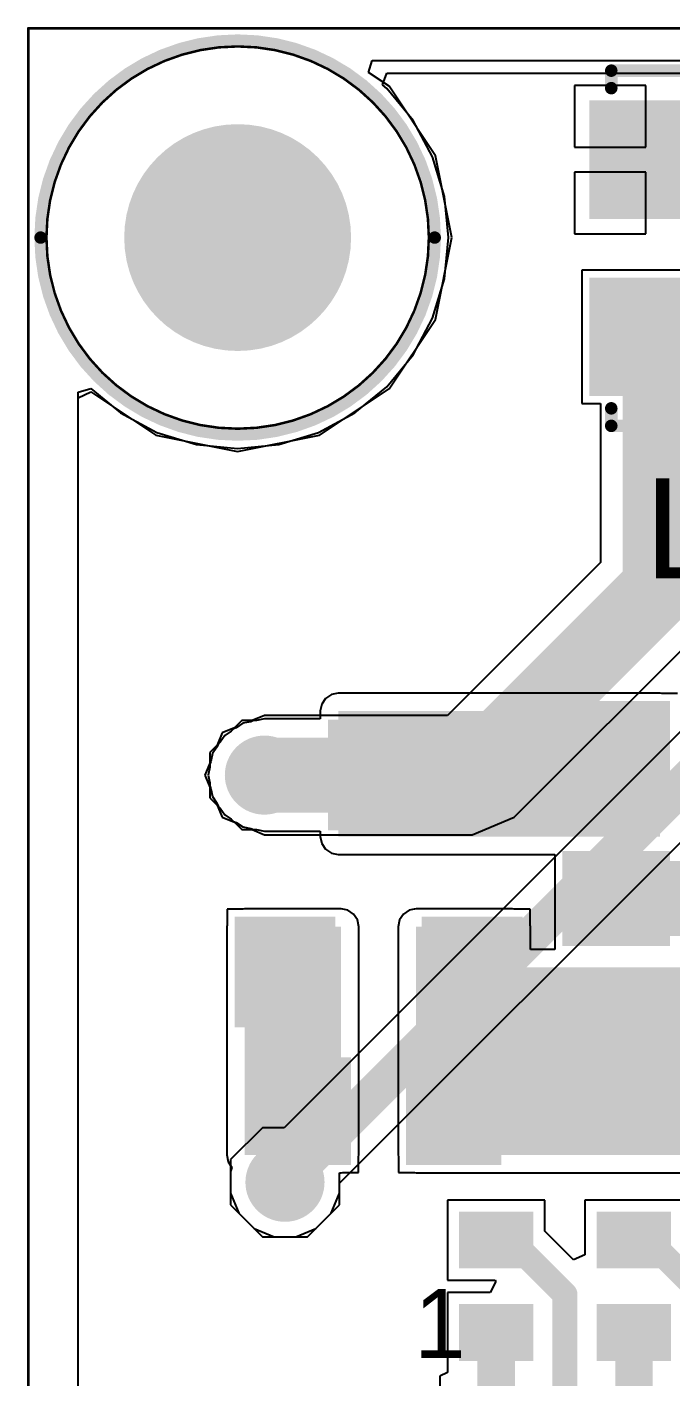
# Model space of a CAD drawing. Header units: millimetres. Extents: x 50 to 166, y 45 to 123.
# Drawn here: x 92.95 to 99.49, y 75.41 to 89.11 of the extents above; entities that cross this region are included whole.
import ezdxf

# ---------------------------------------------------------------- set-up
doc = ezdxf.new("R2010")
doc.units = ezdxf.units.MM
for name, color, linetype in [('BottomLayer', 5, 'Continuous'), ('BottomPaste', 16, 'Continuous'), ('BottomSolder', 6, 'Continuous'), ('KeepOutLayer', 6, 'Continuous'), ('Mechanical2', 216, 'Continuous'), ('MultiLayer', 9, 'Continuous'), ('PadHoleLayer', 156, 'Continuous'), ('TopLayer', 1, 'Continuous'), ('TopOverlay', 2, 'Continuous'), ('TopPaste', 8, 'Continuous'), ('TopSolder', 216, 'Continuous'), ('ViaHoleLayer', 16, 'Continuous')]:
    doc.layers.add(name, color=color, linetype=linetype)
doc.styles.add('Arial', font='', dxfattribs={"height": 0.2})
doc.styles.get('Arial').set_extended_font_data('Arial')

# ---------------------------------------------------------------- blocks, each defined once
blk = doc.blocks.new('R___0603_B_10')
at = {"layer": 'BottomLayer'}
for points in [[(-1.143, -0.4445), (-1.143, 0.4445), (-0.3810000000000001, 0.4445), (-0.3809999999999999, -0.4445)], [(0.3810000000000001, -0.4445), (0.3809999999999999, 0.4445), (1.143, 0.4445), (1.143, -0.4445)]]:
    blk.add_hatch(color=5, dxfattribs=at).paths.add_polyline_path(points)
at = {"layer": 'BottomPaste'}
for points in [[(-1.143, -0.4445), (-1.143, 0.4445), (-0.3810000000000001, 0.4445), (-0.3809999999999999, -0.4445)], [(0.3810000000000001, -0.4445), (0.3809999999999999, 0.4445), (1.143, 0.4445), (1.143, -0.4445)]]:
    blk.add_hatch(color=16, dxfattribs=at).paths.add_polyline_path(points)
at = {"layer": 'BottomSolder'}
for points in [[(-1.2446, -0.5461), (-1.2446, 0.5460999999999999), (-0.2794, 0.5461), (-0.2793999999999999, -0.5460999999999999)], [(0.2794, -0.5461), (0.2793999999999999, 0.5460999999999999), (1.2446, 0.5461), (1.2446, -0.5460999999999999)]]:
    blk.add_hatch(color=6, dxfattribs=at).paths.add_polyline_path(points)
blk = doc.blocks.new('R___0603_B_11')
at = {"layer": 'BottomLayer'}
for points in [[(-1.143, -0.4445), (-1.143, 0.4445), (-0.3809999999999999, 0.4445), (-0.3809999999999999, -0.4445)], [(0.3809999999999999, -0.4445), (0.3809999999999999, 0.4445), (1.143, 0.4445), (1.143, -0.4445)]]:
    blk.add_hatch(color=5, dxfattribs=at).paths.add_polyline_path(points)
at = {"layer": 'BottomPaste'}
for points in [[(-1.143, -0.4445), (-1.143, 0.4445), (-0.3809999999999999, 0.4445), (-0.3809999999999999, -0.4445)], [(0.3809999999999999, -0.4445), (0.3809999999999999, 0.4445), (1.143, 0.4445), (1.143, -0.4445)]]:
    blk.add_hatch(color=16, dxfattribs=at).paths.add_polyline_path(points)
at = {"layer": 'BottomSolder'}
for points in [[(-1.2446, -0.5460999999999999), (-1.2446, 0.5460999999999999), (-0.2794, 0.5460999999999999), (-0.2794, -0.5460999999999999)], [(0.2794, -0.5460999999999999), (0.2794, 0.5460999999999999), (1.2446, 0.5460999999999999), (1.2446, -0.5460999999999999)]]:
    blk.add_hatch(color=6, dxfattribs=at).paths.add_polyline_path(points)
blk = doc.blocks.new('S___23_B_12')
at = {"layer": 'BottomLayer'}
for points in [[(-1.36000109, 1.46000089), (-0.54000019, 1.46000089), (-0.54000019, 0.54000019), (-1.36000109, 0.54000019)], [(0.54000019, 1.46000089), (1.36000109, 1.46000089), (1.36000109, 0.54000019), (0.54000019, 0.54000019)], [(-0.41000045, -0.54000019), (0.41000045, -0.54000019), (0.41000045, -1.46000089), (-0.41000045, -1.46000089)]]:
    blk.add_hatch(color=5, dxfattribs=at).paths.add_polyline_path(points)
at = {"layer": 'BottomPaste'}
for points in [[(-1.36000109, 1.46000089), (-0.54000019, 1.46000089), (-0.54000019, 0.54000019), (-1.36000109, 0.54000019)], [(0.54000019, 1.46000089), (1.36000109, 1.46000089), (1.36000109, 0.54000019), (0.54000019, 0.54000019)], [(-0.41000045, -0.54000019), (0.41000045, -0.54000019), (0.41000045, -1.46000089), (-0.41000045, -1.46000089)]]:
    blk.add_hatch(color=16, dxfattribs=at).paths.add_polyline_path(points)
at = {"layer": 'BottomSolder'}
for points in [[(-1.46160109, 1.56160089), (-0.43840019, 1.56160089), (-0.43840019, 0.43840019), (-1.46160109, 0.43840019)], [(0.43840019, 1.56160089), (1.46160109, 1.56160089), (1.46160109, 0.43840019), (0.43840019, 0.43840019)], [(-0.51160045, -0.43840019), (0.51160045, -0.43840019), (0.51160045, -1.56160089), (-0.51160045, -1.56160089)]]:
    blk.add_hatch(color=6, dxfattribs=at).paths.add_polyline_path(points)
blk = doc.blocks.new('N096_2864KSWEG01_H30_13')
at = {"layer": 'TopOverlay'}
blk.add_text('1', height=0.7000011399999999, rotation=360, dxfattribs=at).set_placement((-10.28020042, -0.03480054))
blk = doc.blocks.new('WS2812B_M____14')
at = {"layer": 'TopLayer'}
for points in [[(-2.0000468, 1.400048), (-0.8000491999999999, 1.400048), (-0.8000491999999999, 0.40005), (-2.0000468, 0.40005)], [(0.8000491999999999, 1.400048), (2.0000468, 1.400048), (2.0000468, 0.40005), (0.8000491999999999, 0.40005)], [(-2.0000468, -0.40005), (-0.8000491999999999, -0.40005), (-0.8000491999999999, -1.400048), (-2.0000468, -1.400048)], [(0.8000491999999999, -0.40005), (2.0000468, -0.40005), (2.0000468, -1.400048), (0.8000491999999999, -1.400048)]]:
    blk.add_hatch(color=1, dxfattribs=at).paths.add_polyline_path(points)
at = {"layer": 'TopPaste'}
for points in [[(-2.0000468, 1.400048), (-0.8000491999999999, 1.400048), (-0.8000491999999999, 0.40005), (-2.0000468, 0.40005)], [(0.8000491999999999, 1.400048), (2.0000468, 1.400048), (2.0000468, 0.40005), (0.8000491999999999, 0.40005)], [(-2.0000468, -0.40005), (-0.8000491999999999, -0.40005), (-0.8000491999999999, -1.400048), (-2.0000468, -1.400048)], [(0.8000491999999999, -0.40005), (2.0000468, -0.40005), (2.0000468, -1.400048), (0.8000491999999999, -1.400048)]]:
    blk.add_hatch(color=8, dxfattribs=at).paths.add_polyline_path(points)
at = {"layer": 'TopSolder'}
for points in [[(-2.1016468, 1.501648), (-0.6984492, 1.501648), (-0.6984492, 0.29845), (-2.1016468, 0.29845)], [(0.6984492, 1.501648), (2.1016468, 1.501648), (2.1016468, 0.29845), (0.6984492, 0.29845)], [(-2.1016468, -0.29845), (-0.6984492, -0.29845), (-0.6984492, -1.501648), (-2.1016468, -1.501648)], [(0.6984492, -0.29845), (2.1016468, -0.29845), (2.1016468, -1.501648), (0.6984492, -1.501648)]]:
    blk.add_hatch(color=216, dxfattribs=at).paths.add_polyline_path(points)
at = {"layer": 'TopOverlay', "const_width": 0.127}
for points in [[(1.87959746, 1.8034), (-1.90500254, 1.8034)], [(-1.90500254, 1.8034), (-1.90500254, 1.6256)], [(1.87959746, 1.8034), (1.87959746, 1.6256)], [(-2.159, 0.9143999999999999), (-2.286, 1.0414)], [(-2.286, 1.0414), (-2.286, 0.7874)], [(-2.159, 0.9143999999999999), (-2.286, 0.7874)], [(-1.90500254, -1.6256), (-1.90500254, -1.8034)], [(1.87959746, -1.6256), (1.87959746, -1.8034)], [(1.87959746, -1.8034), (-1.90500254, -1.8034)]]:
    blk.add_lwpolyline(points, dxfattribs=at)
at = {"layer": 'TopOverlay', "const_width": 0.0635}
for points in [[(-1.93675254, 1.8034, 1), (-1.87325254, 1.8034, 1)], [(-1.93675254, 1.8034, 1), (-1.87325254, 1.8034, 1)], [(1.84784746, 1.8034, 1), (1.91134746, 1.8034, 1)], [(1.84784746, 1.8034, 1), (1.91134746, 1.8034, 1)], [(-1.93675254, 1.6256, 1), (-1.87325254, 1.6256, 1)], [(1.84784746, 1.6256, 1), (1.91134746, 1.6256, 1)], [(-2.31775, 1.0414, 1), (-2.25425, 1.0414, 1)], [(-2.31775, 1.0414, 1), (-2.25425, 1.0414, 1)], [(-2.19075, 0.9143999999999999, 1), (-2.12725, 0.9143999999999999, 1)], [(-2.19075, 0.9143999999999999, 1), (-2.12725, 0.9143999999999999, 1)], [(-2.31775, 0.7874, 1), (-2.25425, 0.7874, 1)], [(-2.31775, 0.7874, 1), (-2.25425, 0.7874, 1)], [(-1.93675254, -1.6256, 1), (-1.87325254, -1.6256, 1)], [(1.84784746, -1.6256, 1), (1.91134746, -1.6256, 1)], [(-1.93675254, -1.8034, 1), (-1.87325254, -1.8034, 1)], [(-1.93675254, -1.8034, 1), (-1.87325254, -1.8034, 1)], [(1.84784746, -1.8034, 1), (1.91134746, -1.8034, 1)], [(1.84784746, -1.8034, 1), (1.91134746, -1.8034, 1)]]:
    blk.add_lwpolyline(points, format="xyb", close=True, dxfattribs=at)
blk = doc.blocks.new('C___0402_B_26')
at = {"layer": 'BottomLayer'}
for points in [[(-0.2413, 0.3175), (-0.2412999999999999, -0.3175), (-0.6985, -0.3175), (-0.6985, 0.3175)], [(0.6985, 0.3175), (0.6985, -0.3175), (0.2413, -0.3175), (0.2412999999999999, 0.3175)]]:
    blk.add_hatch(color=5, dxfattribs=at).paths.add_polyline_path(points)
at = {"layer": 'BottomPaste'}
for points in [[(-0.2413, 0.3175), (-0.2412999999999999, -0.3175), (-0.6985, -0.3175), (-0.6985, 0.3175)], [(0.6985, 0.3175), (0.6985, -0.3175), (0.2413, -0.3175), (0.2412999999999999, 0.3175)]]:
    blk.add_hatch(color=16, dxfattribs=at).paths.add_polyline_path(points)
at = {"layer": 'BottomSolder'}
for points in [[(-0.18130012, 0.37749988), (-0.18130012, -0.37749988), (-0.7584998799999999, -0.37749988), (-0.7584998799999999, 0.37749988)], [(0.7584998799999999, 0.37749988), (0.7584998799999999, -0.37749988), (0.18130012, -0.37749988), (0.18130012, 0.37749988)]]:
    blk.add_hatch(color=6, dxfattribs=at).paths.add_polyline_path(points)
blk = doc.blocks.new('C___0402_B_27')
at = {"layer": 'BottomLayer'}
for points in [[(-0.2413, 0.3175), (-0.2412999999999999, -0.3175), (-0.6985, -0.3175), (-0.6985, 0.3175)], [(0.6985, 0.3175), (0.6985, -0.3175), (0.2413, -0.3175), (0.2412999999999999, 0.3175)]]:
    blk.add_hatch(color=5, dxfattribs=at).paths.add_polyline_path(points)
at = {"layer": 'BottomPaste'}
for points in [[(-0.2413, 0.3175), (-0.2412999999999999, -0.3175), (-0.6985, -0.3175), (-0.6985, 0.3175)], [(0.6985, 0.3175), (0.6985, -0.3175), (0.2413, -0.3175), (0.2412999999999999, 0.3175)]]:
    blk.add_hatch(color=16, dxfattribs=at).paths.add_polyline_path(points)
at = {"layer": 'BottomSolder'}
for points in [[(-0.18130012, 0.37749988), (-0.18130012, -0.37749988), (-0.7584998799999999, -0.37749988), (-0.7584998799999999, 0.37749988)], [(0.7584998799999999, 0.37749988), (0.7584998799999999, -0.37749988), (0.18130012, -0.37749988), (0.18130012, 0.37749988)]]:
    blk.add_hatch(color=6, dxfattribs=at).paths.add_polyline_path(points)

msp = doc.modelspace()

# ---------------------------------------------------------------- hatches: boundary and pattern name
at = {"layer": 'BottomLayer'}
h = msp.add_hatch(color=5, dxfattribs=at)
edge = h.paths.add_edge_path()
edge.add_arc((95.08959899999999, 86.97640211999999), 1.05000044, 0, 360)
for points in [[(96.10999828, 80.89433656), (99.3775, 80.89433656), (99.3775, 82.169), (96.10999828, 82.169)], [(95.15999764, 77.6605), (96.139, 77.6605), (96.139, 79.97800108), (95.15999764, 79.97800108)], [(96.901, 77.6605), (97.88000235999999, 77.6605), (97.88000235999999, 79.97800108), (96.901, 79.97800108)], [(97.663, 77.6605), (106.3498, 77.6605), (106.3498, 79.56549999999999), (97.663, 79.56549999999999)]]:
    msp.add_hatch(color=5, dxfattribs=at).paths.add_polyline_path(points)
h = msp.add_hatch(color=5, dxfattribs=at)
edge = h.paths.add_edge_path()
edge.add_arc((95.36100053999999, 81.51800054), 0.2999994, 0, 360)
h = msp.add_hatch(color=5, dxfattribs=at)
edge = h.paths.add_edge_path()
edge.add_arc((95.56999936, 77.38359936), 0.2999994, 0, 360)
at = {"layer": 'BottomSolder'}
h = msp.add_hatch(color=6, dxfattribs=at)
edge = h.paths.add_edge_path()
edge.add_arc((95.08959899999999, 86.97640211999999), 1.15160044, 0, 360)
h = msp.add_hatch(color=6, dxfattribs=at)
edge = h.paths.add_edge_path()
edge.add_arc((95.36100053999999, 81.51800054), 0.4015993999999999, 0, 360)
h = msp.add_hatch(color=6, dxfattribs=at)
edge = h.paths.add_edge_path()
edge.add_arc((95.56999936, 77.38359936), 0.4015993999999999, 0, 360)
at = {"layer": 'MultiLayer'}
h = msp.add_hatch(color=9, dxfattribs=at)
edge = h.paths.add_edge_path()
edge.add_arc((95.08959899999999, 86.97640211999999), 1.05000044, 0, 360)
at = {"layer": 'PadHoleLayer'}
h = msp.add_hatch(color=156, dxfattribs=at)
edge = h.paths.add_edge_path()
edge.add_arc((95.08959899999999, 86.97640211999999), 1.05000044, 0, 360)
at = {"layer": 'TopLayer'}
h = msp.add_hatch(color=1, dxfattribs=at)
edge = h.paths.add_edge_path()
edge.add_arc((95.08959899999999, 86.97640211999999), 1.05000044, 0, 360)
h = msp.add_hatch(color=1, dxfattribs=at)
edge = h.paths.add_edge_path()
edge.add_arc((95.36100053999999, 81.51800054), 0.2999994, 0, 360)
h = msp.add_hatch(color=1, dxfattribs=at)
edge = h.paths.add_edge_path()
edge.add_arc((95.56999936, 77.38359936), 0.2999994, 0, 360)
at = {"layer": 'TopSolder'}
h = msp.add_hatch(color=216, dxfattribs=at)
edge = h.paths.add_edge_path()
edge.add_arc((95.08959899999999, 86.97640211999999), 1.15160044, 0, 360)
h = msp.add_hatch(color=216, dxfattribs=at)
edge = h.paths.add_edge_path()
edge.add_arc((95.36100053999999, 81.51800054), 0.4015993999999999, 0, 360)
h = msp.add_hatch(color=216, dxfattribs=at)
edge = h.paths.add_edge_path()
edge.add_arc((95.56999936, 77.38359936), 0.4015993999999999, 0, 360)
at = {"layer": 'ViaHoleLayer'}
h = msp.add_hatch(color=16, dxfattribs=at)
edge = h.paths.add_edge_path()
edge.add_arc((95.36100053999999, 81.51800054), 0.1499997, 0, 360)
h = msp.add_hatch(color=16, dxfattribs=at)
edge = h.paths.add_edge_path()
edge.add_arc((95.56999936, 77.38359936), 0.1499997, 0, 360)

# ---------------------------------------------------------------- linework, layer by layer
at = {"layer": 'BottomLayer'}
for p, q in [((96.56069842, 88.52642188), (96.60348472, 88.646)), ((96.60348472, 88.646), (117.82451416, 88.646)), ((96.60404606, 88.49084918), (96.56069842, 88.52642188)), ((96.87040062, 88.1662956), (96.60404606, 88.49084918)), ((97.06831996, 87.79601439999999), (96.87040062, 88.1662956)), ((97.19019678, 87.39423719999999), (97.06831996, 87.79601439999999)), ((97.23134986, 86.97640211999999), (97.19019678, 87.39423719999999)), ((97.19019678, 86.55856704), (97.23134986, 86.97640211999999)), ((97.06831996, 86.15678984), (97.19019678, 86.55856704)), ((96.87040062, 85.78650864), (97.06831996, 86.15678984)), ((96.60404606, 85.46195506), (96.87040062, 85.78650864)), ((93.472, 85.40603187999999), (93.59899999999999, 85.44238182)), ((93.472, 57.79796924), (93.472, 85.40603187999999)), ((93.59899999999999, 85.44238182), (93.89970552, 85.1956005)), ((96.27949248, 85.1956005), (96.60404606, 85.46195506)), ((93.89970552, 85.1956005), (94.26998671999999, 84.99768115999998)), ((95.90921128, 84.99768115999998), (96.27949248, 85.1956005)), ((94.26998671999999, 84.99768115999998), (94.67176392, 84.87580433999999)), ((95.50743408, 84.87580433999999), (95.90921128, 84.99768115999998)), ((94.67176392, 84.87580433999999), (95.08959899999999, 84.83465126)), ((95.08959899999999, 84.83465126), (95.50743408, 84.87580433999999)), ((95.9818121, 82.29718618), (95.94251575999999, 82.23837248)), ((96.0406258, 82.33648251999999), (95.9818121, 82.29718618)), ((96.10999828, 82.35028233999999), (96.0406258, 82.33648251999999)), ((99.3775, 82.35028233999999), (96.10999828, 82.35028233999999)), ((99.39500568, 82.3468), (99.3775, 82.35028233999999)), ((99.5553, 82.3468), (99.39500568, 82.3468)), ((95.94251575999999, 82.23837248), (95.92871593999999, 82.169)), ((95.92871593999999, 82.169), (95.92871593999999, 82.08774794)), ((95.04718607999999, 81.98765924), (95.02524556, 81.96571872)), ((95.07585252, 81.99953374), (95.04718607999999, 81.98765924)), ((95.14296694, 82.04437743999999), (95.07585252, 81.99953374)), ((95.22213366, 82.06012544), (95.14296694, 82.04437743999999)), ((95.25080263999999, 82.07199994), (95.22213366, 82.06012544)), ((95.28183127999999, 82.07199994), (95.25080263999999, 82.07199994)), ((95.36100053999999, 82.08774794), (95.28183127999999, 82.07199994)), ((95.92871593999999, 82.08774794), (95.36100053999999, 82.08774794)), ((94.91328236, 81.85375551999999), (94.89134184, 81.831815)), ((94.9581286, 81.92087248), (94.91328236, 81.85375551999999)), ((95.02524556, 81.96571872), (94.9581286, 81.92087248)), ((94.83462364, 81.73603414), (94.81887564, 81.65686742)), ((94.87946733999999, 81.80314856), (94.83462364, 81.73603414)), ((94.89134184, 81.831815), (94.87946733999999, 81.80314856)), ((94.80700114, 81.59716979999999), (94.79125314, 81.51800054)), ((94.81887564, 81.65686742), (94.80700114, 81.62819843999999)), ((94.80700114, 81.62819843999999), (94.80700114, 81.59716979999999)), ((94.79125314, 81.51800054), (94.80700114, 81.43883127999999)), ((94.80700114, 81.43883127999999), (94.80700114, 81.40780263999999)), ((94.80700114, 81.40780263999999), (94.81887564, 81.37913366)), ((94.81887564, 81.37913366), (94.83462364, 81.29996694)), ((94.83462364, 81.29996694), (94.87946733999999, 81.23285252)), ((94.87946733999999, 81.23285252), (94.89134184, 81.20418608)), ((94.89134184, 81.20418608), (94.91328236, 81.18224556)), ((94.91328236, 81.18224556), (94.9581286, 81.1151286)), ((94.9581286, 81.1151286), (95.02524556, 81.07028236)), ((95.02524556, 81.07028236), (95.04718607999999, 81.04834184)), ((95.04718607999999, 81.04834184), (95.07585252, 81.03646734)), ((95.07585252, 81.03646734), (95.14296694, 80.99162364)), ((95.14296694, 80.99162364), (95.22213366, 80.97587564)), ((95.22213366, 80.97587564), (95.25080263999999, 80.96400114)), ((95.25080263999999, 80.96400114), (95.28183127999999, 80.96400114)), ((95.28183127999999, 80.96400114), (95.36100053999999, 80.94825313999999)), ((95.36100053999999, 80.94825313999999), (95.92871593999999, 80.94825313999999)), ((95.92871593999999, 80.94825313999999), (95.92871593999999, 80.89433656)), ((95.92871593999999, 80.89433656), (95.94251575999999, 80.82496408)), ((95.94251575999999, 80.82496408), (95.9818121, 80.76615038)), ((95.9818121, 80.76615038), (96.0406258, 80.72685403999999)), ((96.0406258, 80.72685403999999), (96.10999828, 80.71305421999999)), ((96.10999828, 80.71305421999999), (98.3107, 80.71305421999999)), ((98.3107, 80.71305421999999), (98.3107, 79.74678234)), ((95.14247926, 80.15579853999999), (94.98220017999999, 80.15579853999999)), ((94.98220017999999, 80.15579853999999), (94.98220017999999, 79.99551946)), ((95.15999764, 80.15928342), (95.14247926, 80.15579853999999)), ((96.139, 80.15928342), (95.15999764, 80.15928342)), ((96.15651838, 80.15579853999999), (96.139, 80.15928342)), ((96.15779853999999, 80.15579853999999), (96.15651838, 80.15579853999999)), ((96.15779853999999, 80.15554454), (96.15779853999999, 80.15579853999999)), ((96.20837248, 80.14548359999999), (96.15779853999999, 80.15554454)), ((96.26718618, 80.10618726), (96.20837248, 80.14548359999999)), ((96.30648251999999, 80.04737356), (96.26718618, 80.10618726)), ((96.77281382, 80.10618726), (96.73351747999999, 80.04737356)), ((96.83162752, 80.14548359999999), (96.77281382, 80.10618726)), ((96.88220146, 80.15554454), (96.83162752, 80.14548359999999)), ((96.88348161999998, 80.15579853999999), (96.88220146, 80.15579853999999)), ((96.88220146, 80.15579853999999), (96.88220146, 80.15554454)), ((96.901, 80.15928342), (96.88348161999998, 80.15579853999999)), ((97.88000235999999, 80.15928342), (96.901, 80.15928342)), ((97.89752073999999, 80.15579853999999), (97.88000235999999, 80.15928342)), ((98.05779981999999, 80.15579853999999), (97.89752073999999, 80.15579853999999)), ((98.05779981999999, 79.99551946), (98.05779981999999, 80.15579853999999)), ((94.98220017999999, 79.99551946), (94.9787153, 79.97800108)), ((94.9787153, 79.97800108), (94.9787153, 77.6605)), ((96.32028233999999, 79.97800108), (96.30648251999999, 80.04737356)), ((96.32028233999999, 77.6605), (96.32028233999999, 79.97800108)), ((96.73351747999999, 80.04737356), (96.71971765999999, 79.97800108)), ((96.71971765999999, 79.97800108), (96.71971765999999, 77.6605)), ((98.06128469999999, 79.97800108), (98.05779981999999, 79.99551946)), ((98.06128469999999, 79.74678234), (98.06128469999999, 79.97800108)), ((98.3107, 79.74678234), (98.06128469999999, 79.74678234)), ((94.9787153, 77.6605), (94.99251512, 77.59112752)), ((96.31679999999999, 77.64299432), (96.32028233999999, 77.6605)), ((96.31679999999999, 77.4827), (96.31679999999999, 77.64299432)), ((96.71971765999999, 77.6605), (96.72319999999999, 77.64299432)), ((96.72319999999999, 77.64299432), (96.72319999999999, 77.4827)), ((94.99251512, 77.59112752), (95.03181145999999, 77.53231381999998)), ((95.03192322, 77.53224016), (95.01599995999999, 77.49379726)), ((95.01599995999999, 77.49379726), (95.01599995999999, 77.27340145999999)), ((95.03181145999999, 77.53231381999998), (95.03192322, 77.53224016)), ((96.12399875999999, 77.27340145999999), (96.12399875999999, 77.47921766)), ((96.12399875999999, 77.47921766), (96.139, 77.47921766)), ((96.139, 77.47921766), (96.15650568, 77.4827)), ((96.15650568, 77.4827), (96.31679999999999, 77.4827)), ((96.72319999999999, 77.4827), (96.88349432, 77.4827)), ((96.88349432, 77.4827), (96.901, 77.47921766)), ((96.901, 77.47921766), (99.90939377999999, 77.47921766)), ((95.01599995999999, 77.27340145999999), (95.10034065999999, 77.0697849)), ((96.03965806, 77.0697849), (96.12399875999999, 77.27340145999999)), ((98.20909999999999, 77.2033), (97.21849999999999, 77.2033)), ((97.21849999999999, 77.2033), (97.21849999999999, 76.39049999999999)), ((98.20909999999999, 76.88621147999999), (98.20909999999999, 77.2033)), ((99.6061, 77.2033), (98.6155, 77.2033)), ((98.6155, 77.2033), (98.6155, 76.64574714)), ((95.10034065999999, 77.0697849), (95.2561849, 76.91394066)), ((95.88381382, 76.91394066), (96.03965806, 77.0697849)), ((95.2561849, 76.91394066), (95.45980146, 76.82959996)), ((95.68019726, 76.82959996), (95.88381382, 76.91394066)), ((95.45980146, 76.82959996), (95.68019726, 76.82959996)), ((98.49816724, 76.59714423999999), (98.20909999999999, 76.88621147999999)), ((98.6155, 76.64574714), (98.49816724, 76.59714423999999)), ((97.21849999999999, 76.39049999999999), (97.70202456, 76.39049999999999)), ((97.71204232, 76.37550637999999), (97.65217452, 76.2635)), ((97.70202456, 76.39049999999999), (97.71204232, 76.37550637999999)), ((97.65217452, 76.2635), (97.21849999999999, 76.2635)), ((97.21849999999999, 76.2635), (97.21849999999999, 75.45070254)), ((97.21849999999999, 75.45070254), (97.14060074, 75.41291242)), ((97.14060074, 75.41291242), (97.14060074, 73.54540028))]:
    msp.add_line(p, q, dxfattribs=at)
for points, const_width in [([(95.36100053999999, 81.51800054), (96.52, 81.51800054)], 0.7619999999999999), ([(98.93299999999999, 80.264), (100.1475772, 80.264)], 0.7619999999999999), ([(95.56999936, 77.38359936), (95.56999936, 79.51799946)], 0.508), ([(97.47000064, 79.05799784), (101.05439784, 79.05799784)], 0.7619999999999999), ([(97.71379999999999, 76.7969), (97.85891528, 76.7969)], 0.254), ([(97.85891528, 76.7969), (98.41229999999999, 76.24351528)], 0.254), ([(99.1108, 76.7969), (99.25591528, 76.7969)], 0.254), ([(99.25591528, 76.7969), (99.8093, 76.24351528)], 0.254), ([(98.41229999999999, 73.54670076), (98.41229999999999, 76.24351528)], 0.254), ([(97.71360187999998, 75.85690188), (97.71379999999999, 75.85709999999999)], 0.3809999999999999), ([(97.71360187999998, 73.54540028), (97.71360187999998, 75.85690188)], 0.3809999999999999), ([(99.1108, 75.85709999999999), (99.11360162, 75.85429838)], 0.3809999999999999), ([(99.11360162, 73.54540028), (99.11360162, 75.85429838)], 0.3809999999999999)]:
    msp.add_lwpolyline(points, dxfattribs=dict(at, const_width=const_width))
for points, const_width in [([(95.17050054, 81.51800054, 1), (95.55150053999999, 81.51800054, 1)], 0.3809999999999999), ([(96.3295, 81.51800054, 1), (96.7105, 81.51800054, 1)], 0.3809999999999999), ([(98.74249999999999, 80.264, 1), (99.12349999999999, 80.264, 1)], 0.3809999999999999), ([(95.44299936, 79.51799946, 1), (95.69699935999999, 79.51799946, 1)], 0.254), ([(97.27950064, 79.05799784, 1), (97.66050064, 79.05799784, 1)], 0.3809999999999999), ([(95.44299936, 77.38359936, 1), (95.69699935999999, 77.38359936, 1)], 0.254), ([(97.6503, 76.7969, 1), (97.7773, 76.7969, 1)], 0.127), ([(97.79541527999999, 76.7969, 1), (97.92241528, 76.7969, 1)], 0.127), ([(97.79541527999999, 76.7969, 1), (97.92241528, 76.7969, 1)], 0.127), ([(99.04729999999999, 76.7969, 1), (99.1743, 76.7969, 1)], 0.127), ([(99.19241527999999, 76.7969, 1), (99.31941527999999, 76.7969, 1)], 0.127), ([(99.19241527999999, 76.7969, 1), (99.31941527999999, 76.7969, 1)], 0.127), ([(98.3488, 76.24351528, 1), (98.47579999999999, 76.24351528, 1)], 0.127), ([(98.3488, 76.24351528, 1), (98.47579999999999, 76.24351528, 1)], 0.127), ([(97.61835187999999, 75.85690188, 1), (97.80885187999999, 75.85690188, 1)], 0.1905), ([(97.61835187999999, 75.85690188, 1), (97.80885187999999, 75.85690188, 1)], 0.1905), ([(97.61854999999998, 75.85709999999999, 1), (97.80905, 75.85709999999999, 1)], 0.1905), ([(99.01554999999999, 75.85709999999999, 1), (99.20604999999999, 75.85709999999999, 1)], 0.1905), ([(99.01835161999999, 75.85429838, 1), (99.20885161999999, 75.85429838, 1)], 0.1905), ([(99.01835161999999, 75.85429838, 1), (99.20885161999999, 75.85429838, 1)], 0.1905)]:
    msp.add_lwpolyline(points, format="xyb", close=True, dxfattribs=dict(at, const_width=const_width))
at = {"layer": 'KeepOutLayer'}
for points, const_width in [([(97.03053746, 86.97640211999999, 1), (93.14866054, 86.97640211999999, 1)], 0.0254), ([(93.14231053999998, 86.97640211999999, 1), (93.15501053999999, 86.97640211999999, 1)], 0.0127), ([(97.02418746, 86.97640211999999, 1), (97.03688746, 86.97640211999999, 1)], 0.0127)]:
    msp.add_lwpolyline(points, format="xyb", close=True, dxfattribs=dict(at, const_width=const_width))
at = {"layer": 'Mechanical2', "const_width": 0.0254}
for points in [[(92.964, 89.10200112), (121.46399888, 89.10200112)], [(92.964, 54.102), (92.964, 89.10200112)]]:
    msp.add_lwpolyline(points, dxfattribs=at)
at = {"layer": 'Mechanical2', "const_width": 0.0127}
msp.add_lwpolyline([(92.95764999999999, 89.10200112, 1), (92.97035, 89.10200112, 1)], format="xyb", close=True, dxfattribs=at)
msp.add_lwpolyline([(92.95764999999999, 89.10200112, 1), (92.97035, 89.10200112, 1)], format="xyb", close=True, dxfattribs=at)
at = {"layer": 'TopLayer'}
for p, q in [((96.4191747, 88.65146861999999), (96.45604279999999, 88.773)), ((96.45604279999999, 88.773), (117.97195608, 88.773)), ((96.62628122, 88.51308433999999), (96.4191747, 88.65146861999999)), ((97.09736994, 87.80804891999999), (96.62628122, 88.51308433999999)), ((99.234752, 88.522048), (98.5077532, 88.522048)), ((98.5077532, 88.522048), (98.5077532, 87.89505916)), ((99.234752, 87.89505916), (99.234752, 88.522048)), ((98.5077532, 87.89505916), (99.234752, 87.89505916)), ((97.26279505999999, 86.97640211999999), (97.09736994, 87.80804891999999)), ((99.234752, 87.64105916), (98.5077532, 87.64105916)), ((98.5077532, 87.64105916), (98.5077532, 87.01405)), ((99.234752, 87.01405), (99.234752, 87.64105916)), ((97.09736994, 86.14475532), (97.26279505999999, 86.97640211999999)), ((98.5077532, 87.01405), (99.234752, 87.01405)), ((100.1395508, 86.64574999999999), (98.5839532, 86.64574999999999)), ((98.5839532, 86.64574999999999), (98.5839532, 85.290152)), ((96.62628122, 85.4397199), (97.09736994, 86.14475532)), ((93.472, 85.3496261), (93.59899999999999, 85.40892748)), ((93.59899999999999, 85.40892748), (94.25795219999999, 84.96863118)), ((95.9212458, 84.96863118), (96.62628122, 85.4397199)), ((93.472, 57.85437502), (93.472, 85.3496261)), ((98.5839532, 85.290152), (98.77265995999998, 85.290152)), ((98.77265995999998, 85.290152), (98.77265995999998, 83.6768329)), ((94.25795219999999, 84.96863118), (95.08959899999999, 84.80320606)), ((95.08959899999999, 84.80320606), (95.9212458, 84.96863118)), ((101.34351588, 83.72088412), (95.56023051999999, 77.93759876)), ((98.77265995999998, 83.6768329), (97.2186651, 82.12284057999999)), ((96.12399875999999, 77.37383052), (101.79052286, 83.04035462)), ((97.89688828, 81.09031279999999), (99.80518266, 82.99860971999999)), ((95.36100053999999, 82.12284057999999), (95.23826011999999, 82.07199994)), ((97.2186651, 82.12284057999999), (95.36100053999999, 82.12284057999999)), ((95.05605575999999, 81.99652892), (94.9333128, 81.94568828)), ((95.13152678, 82.07199994), (95.05605575999999, 81.99652892)), ((95.23826011999999, 82.07199994), (95.13152678, 82.07199994)), ((94.9333128, 81.94568828), (94.88247215999999, 81.82294532)), ((94.88247215999999, 81.82294532), (94.80700114, 81.7474743)), ((94.80700114, 81.7474743), (94.80700114, 81.64074096)), ((94.80700114, 81.64074096), (94.7561605, 81.51800054)), ((94.7561605, 81.51800054), (94.80700114, 81.39526012)), ((94.80700114, 81.39526012), (94.80700114, 81.28852678)), ((94.80700114, 81.28852678), (94.88247215999999, 81.21305576)), ((94.88247215999999, 81.21305576), (94.9333128, 81.09031279999999)), ((94.9333128, 81.09031279999999), (95.05605575999999, 81.03947216)), ((95.05605575999999, 81.03947216), (95.13152678, 80.96400114)), ((97.46920053999999, 80.91315795999999), (97.89688828, 81.09031279999999)), ((95.13152678, 80.96400114), (95.23826011999999, 80.96400114)), ((95.23826011999999, 80.96400114), (95.36100053999999, 80.91316049999999)), ((95.36100053999999, 80.91316049999999), (97.46919546, 80.91316049999999)), ((97.46919546, 80.91316049999999), (97.46920053999999, 80.91315795999999)), ((95.34052559999999, 77.93759876), (95.01599995999999, 77.61307312)), ((95.56023051999999, 77.93759876), (95.34052559999999, 77.93759876)), ((95.01599995999999, 77.61307312), (95.01599995999999, 77.1541256)), ((96.12399875999999, 77.1541256), (96.12399875999999, 77.37383052)), ((95.01599995999999, 77.1541256), (95.34052559999999, 76.82959996)), ((95.79947311999999, 76.82959996), (96.12399875999999, 77.1541256)), ((95.34052559999999, 76.82959996), (95.79947311999999, 76.82959996))]:
    msp.add_line(p, q, dxfattribs=at)
for points, const_width in [([(99.3775, 83.4263), (99.3775, 86.03185232)], 0.7619999999999999), ([(97.46920053999999, 81.51800054), (99.3775, 83.4263)], 0.7619999999999999), ([(95.56999936, 77.38359936), (101.6254, 83.439)], 0.3809999999999999), ([(95.36100053999999, 81.51800054), (97.46920053999999, 81.51800054)], 0.7619999999999999)]:
    msp.add_lwpolyline(points, dxfattribs=dict(at, const_width=const_width))
for points, const_width in [([(99.18699999999998, 86.03185232, 1), (99.568, 86.03185232, 1)], 0.3809999999999999), ([(99.18699999999998, 83.4263, 1), (99.568, 83.4263, 1)], 0.3809999999999999), ([(99.18699999999998, 83.4263, 1), (99.568, 83.4263, 1)], 0.3809999999999999), ([(95.17050054, 81.51800054, 1), (95.55150053999999, 81.51800054, 1)], 0.3809999999999999), ([(97.27870053999999, 81.51800054, 1), (97.65970054, 81.51800054, 1)], 0.3809999999999999), ([(97.27870053999999, 81.51800054, 1), (97.65970054, 81.51800054, 1)], 0.3809999999999999), ([(95.47474936, 77.38359936, 1), (95.66524935999999, 77.38359936, 1)], 0.1905)]:
    msp.add_lwpolyline(points, format="xyb", close=True, dxfattribs=dict(at, const_width=const_width))
at = {"layer": 'TopOverlay'}
for points, const_width in [([(97.08960008, 86.97640211999999, 1), (93.08959791999999, 86.97640211999999, 1)], 0.127), ([(93.05784792, 86.97640211999999, 1), (93.12134791999999, 86.97640211999999, 1)], 0.0635), ([(97.05785008, 86.97640211999999, 1), (97.12135007999998, 86.97640211999999, 1)], 0.0635)]:
    msp.add_lwpolyline(points, format="xyb", close=True, dxfattribs=dict(at, const_width=const_width))

# ---------------------------------------------------------------- block references
for name, p, rotation in [('WS2812B_M____14', (100.7618, 86.868), 180), ('R___0603_B_10', (98.93299999999999, 81.026), 270), ('S___23_B_12', (96.52, 80.518), 180), ('C___0402_B_26', (97.71379999999999, 76.327), 270), ('C___0402_B_27', (99.1108, 76.327), 270)]:
    msp.add_blockref(name, p, dxfattribs=dict(rotation=rotation))
for name, p in [('R___0603_B_11', (96.52, 78.105)), ('N096_2864KSWEG01_H30_13', (107.16360076, 75.63440041999999))]:
    msp.add_blockref(name, p)

# ---------------------------------------------------------------- texts
at = {"layer": 'TopOverlay', "style": 'Arial'}
msp.add_text('LED1', height=1.016, dxfattribs=at).set_placement((99.22141446, 83.5153651))

doc.saveas('drawing.dxf')
